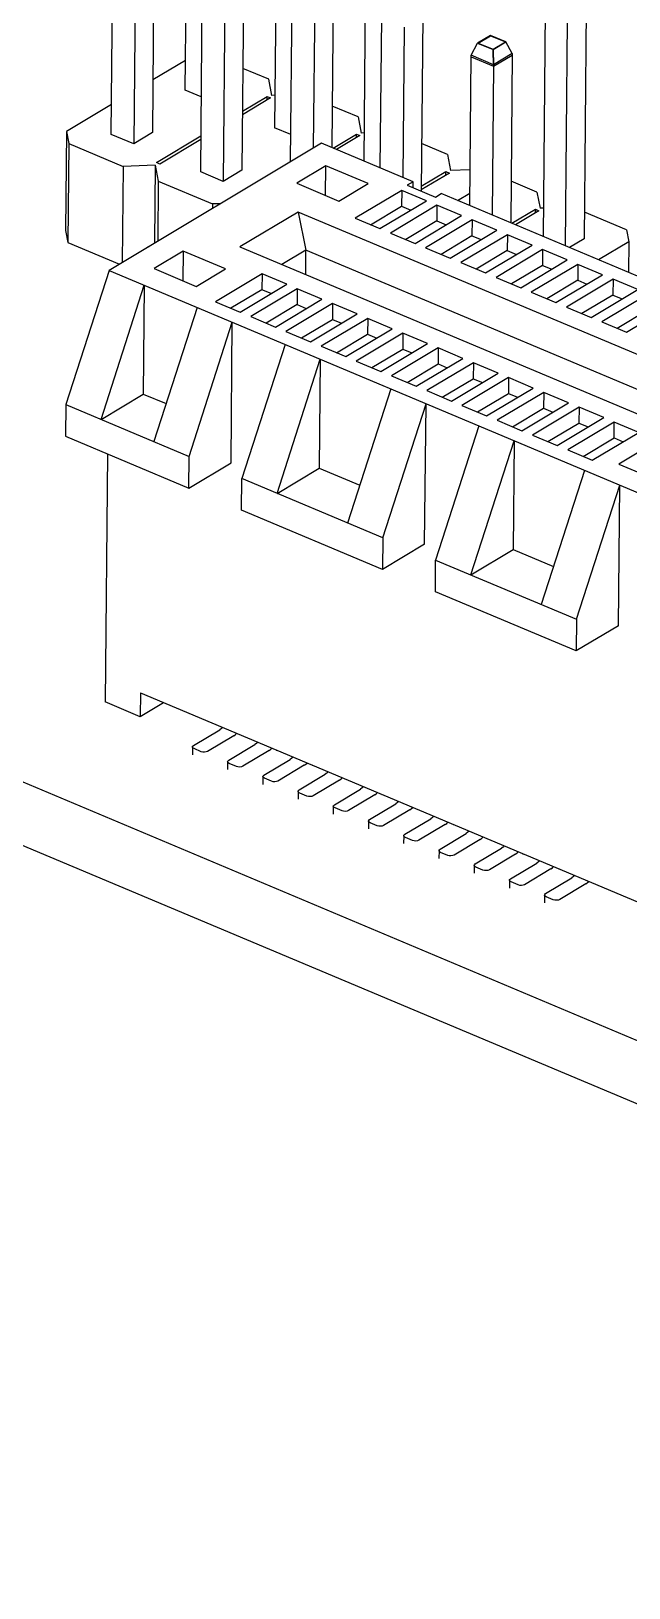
# Model space of a CAD drawing. Header units: millimetres. Extents: x 0 to 841, y 0 to 594.
# Drawn here: x 540.91 to 547.46, y 205.87 to 222.89 of the extents above; entities that cross this region are included whole.
import ezdxf

# ---------------------------------------------------------------- set-up
doc = ezdxf.new("R2010")
doc.units = ezdxf.units.MM
doc.header["$LTSCALE"] = 46.255
doc.layers.add('ASSEM_MEM', color=7, linetype='CONTINUOUS')

msp = doc.modelspace()

# ---------------------------------------------------------------- linework, layer by layer
at = {"layer": 'ASSEM_MEM', "color": 7, "linetype": 'CONTINUOUS'}
for p, q in [((542.6, 222.249), (542.623, 224.76)), ((541.791, 221.765), (541.814, 224.276)), ((542.265, 224.295), (542.241, 221.784)), ((543.602, 224.349), (543.579, 221.838)), ((542.061, 224.173), (542.037, 221.662)), ((544.558, 221.472), (544.581, 223.938)), ((542.77, 221.354), (542.793, 223.865)), ((543.04, 223.761), (543.016, 221.25)), ((543.243, 223.883), (543.22, 221.372)), ((543.753, 221.465), (543.772, 223.454)), ((544.222, 223.472), (544.205, 221.621)), ((544.019, 223.35), (544.002, 221.614)), ((546.539, 223.115), (546.516, 220.649)), ((546.989, 223.133), (546.966, 220.622)), ((544.735, 221.398), (544.751, 223.042)), ((544.997, 222.939), (544.982, 221.294)), ((545.201, 223.06), (545.183, 221.145)), ((546.762, 220.546), (546.785, 223.011)), ((545.73, 222.631), (545.801, 222.764)), ((545.941, 222.847), (545.801, 222.764)), ((545.801, 222.764), (545.971, 222.692)), ((545.808, 222.764), (545.942, 222.844)), ((545.808, 222.764), (545.97, 222.696)), ((546.111, 222.776), (545.941, 222.847)), ((545.942, 222.844), (546.104, 222.776)), ((545.97, 222.696), (546.104, 222.776)), ((545.971, 222.692), (546.111, 222.776)), ((546.105, 222.773), (546.104, 222.776)), ((546.18, 222.649), (546.111, 222.776)), ((542.603, 222.575), (542.247, 222.362)), ((545.714, 220.986), (545.73, 222.631)), ((545.729, 222.613), (545.976, 222.51)), ((545.976, 222.527), (545.73, 222.631)), ((545.976, 222.51), (545.97, 222.696)), ((545.971, 222.692), (545.976, 222.527)), ((546.18, 222.649), (545.976, 222.527)), ((545.976, 222.51), (546.18, 222.632)), ((546.18, 222.649), (546.163, 220.798)), ((543.514, 222.368), (543.231, 222.487)), ((545.976, 222.527), (545.961, 220.883)), ((542.777, 222.175), (542.6, 222.249)), ((543.547, 222.192), (543.514, 222.368)), ((541.794, 222.091), (541.302, 221.797)), ((543.226, 222.019), (543.496, 222.181)), ((543.534, 222.165), (543.226, 221.98)), ((543.496, 222.181), (543.534, 222.165)), ((543.496, 222.141), (543.496, 222.181)), ((543.582, 222.193), (543.547, 222.192)), ((544.493, 221.957), (544.209, 222.075)), ((544.493, 221.957), (544.526, 221.78)), ((541.302, 221.797), (541.292, 220.715)), ((541.302, 221.797), (541.327, 221.665)), ((542.037, 221.662), (541.791, 221.765)), ((542.241, 221.784), (542.037, 221.662)), ((542.286, 221.457), (542.773, 221.749)), ((542.773, 221.709), (542.324, 221.441)), ((543.756, 221.763), (543.579, 221.838)), ((544.218, 221.615), (544.475, 221.769)), ((544.513, 221.753), (544.256, 221.599)), ((544.474, 221.73), (544.475, 221.769)), ((544.475, 221.769), (544.513, 221.753)), ((544.561, 221.782), (544.526, 221.78)), ((541.327, 221.665), (541.317, 220.582)), ((541.327, 221.665), (541.921, 221.415)), ((544.092, 221.668), (541.767, 220.277)), ((545.094, 221.247), (544.092, 221.668)), ((545.471, 221.545), (545.188, 221.664)), ((545.471, 221.545), (545.505, 221.369)), ((541.921, 221.415), (541.911, 220.363)), ((542.273, 221.43), (541.921, 221.415)), ((542.273, 221.43), (542.265, 220.575)), ((542.273, 221.43), (542.306, 221.253)), ((542.324, 221.441), (542.286, 221.457)), ((543.22, 221.372), (543.016, 221.25)), ((544.139, 221.421), (543.821, 221.231)), ((544.136, 221.098), (544.139, 221.421)), ((544.602, 221.227), (544.139, 221.421)), ((545.718, 221.377), (545.505, 221.369)), ((542.306, 221.253), (542.3, 220.596)), ((542.306, 221.253), (542.9, 221.004)), ((543.016, 221.25), (542.77, 221.354)), ((543.821, 221.231), (544.283, 221.036)), ((544.283, 221.036), (544.602, 221.227)), ((545.094, 221.247), (545.031, 221.209)), ((545.031, 221.209), (545.339, 221.079)), ((545.094, 221.182), (545.094, 221.247)), ((545.184, 221.197), (545.454, 221.358)), ((545.492, 221.342), (545.184, 221.157)), ((545.453, 221.318), (545.454, 221.358)), ((545.454, 221.358), (545.492, 221.342)), ((546.45, 221.134), (546.167, 221.253)), ((544.97, 221.153), (544.461, 220.848)), ((544.73, 220.735), (545.24, 221.04)), ((544.97, 221.153), (544.969, 220.98)), ((545.24, 221.04), (544.97, 221.153)), ((545.339, 221.079), (545.403, 221.117)), ((559.123, 215.351), (545.403, 221.117)), ((545.582, 221.042), (545.716, 221.122)), ((546.45, 221.134), (546.484, 220.957)), ((542.9, 221.004), (542.899, 220.954)), ((542.988, 221.007), (542.9, 221.004)), ((543.837, 220.916), (543.2, 220.535)), ((550.706, 218.029), (543.837, 220.916)), ((543.837, 220.916), (543.922, 220.499)), ((544.63, 220.777), (544.969, 220.98)), ((545.356, 220.991), (544.846, 220.686)), ((544.969, 220.98), (545.069, 220.938)), ((545.116, 220.573), (545.625, 220.878)), ((545.356, 220.991), (545.354, 220.818)), ((545.625, 220.878), (545.356, 220.991)), ((546.175, 220.793), (546.433, 220.946)), ((546.471, 220.93), (546.214, 220.776)), ((546.433, 220.946), (546.432, 220.907)), ((546.433, 220.946), (546.471, 220.93)), ((546.519, 220.959), (546.484, 220.957)), ((547.429, 220.722), (546.969, 220.916)), ((541.292, 220.715), (541.317, 220.582)), ((544.461, 220.848), (544.73, 220.735)), ((544.846, 220.686), (545.116, 220.573)), ((545.354, 220.818), (545.015, 220.615)), ((545.741, 220.829), (545.231, 220.524)), ((545.354, 220.818), (545.455, 220.776)), ((545.501, 220.411), (546.011, 220.716)), ((545.741, 220.829), (545.739, 220.656)), ((546.011, 220.716), (545.741, 220.829)), ((547.429, 220.722), (547.454, 220.59)), ((541.317, 220.582), (541.881, 220.345)), ((542.194, 220.539), (542.206, 220.54)), ((542.194, 220.533), (542.194, 220.539)), ((543.2, 220.535), (549.298, 217.972)), ((545.231, 220.524), (545.501, 220.411)), ((545.739, 220.656), (545.401, 220.453)), ((546.126, 220.667), (545.617, 220.362)), ((545.739, 220.656), (545.84, 220.614)), ((545.887, 220.249), (546.396, 220.554)), ((546.126, 220.667), (546.125, 220.494)), ((546.396, 220.554), (546.126, 220.667)), ((546.966, 220.622), (546.807, 220.527)), ((547.454, 220.59), (547.125, 220.393)), ((547.454, 220.59), (547.451, 220.256)), ((542.578, 220.488), (542.26, 220.297)), ((542.578, 220.488), (542.575, 220.165)), ((543.041, 220.293), (542.578, 220.488)), ((543.922, 220.499), (543.659, 220.342)), ((548.347, 218.639), (543.922, 220.499)), ((543.922, 220.231), (543.922, 220.499)), ((545.617, 220.362), (545.887, 220.249)), ((546.125, 220.494), (545.786, 220.291)), ((546.512, 220.505), (546.002, 220.2)), ((546.125, 220.494), (546.226, 220.452)), ((546.272, 220.087), (546.782, 220.392)), ((546.897, 220.343), (546.388, 220.038)), ((546.512, 220.505), (546.51, 220.332)), ((546.782, 220.392), (546.512, 220.505)), ((546.897, 220.343), (546.896, 220.17)), ((547.167, 220.23), (546.897, 220.343)), ((541.767, 220.277), (541.294, 218.81)), ((541.767, 220.277), (556.797, 213.96)), ((542.26, 220.297), (542.722, 220.103)), ((542.722, 220.103), (543.041, 220.293)), ((543.441, 220.239), (542.932, 219.934)), ((543.441, 220.239), (543.44, 220.065)), ((543.711, 220.125), (543.441, 220.239)), ((546.002, 220.2), (546.272, 220.087)), ((546.51, 220.332), (546.171, 220.129)), ((546.51, 220.332), (546.611, 220.29)), ((546.657, 219.925), (547.167, 220.23)), ((547.283, 220.181), (546.773, 219.876)), ((547.283, 220.181), (547.281, 220.008)), ((547.552, 220.068), (547.283, 220.181)), ((541.68, 218.648), (542.153, 220.115)), ((542.153, 220.115), (542.141, 218.925)), ((543.44, 220.065), (543.101, 219.863)), ((543.202, 219.82), (543.711, 220.125)), ((543.827, 220.077), (543.317, 219.772)), ((543.54, 220.023), (543.44, 220.065)), ((543.827, 220.077), (543.825, 219.903)), ((544.097, 219.963), (543.827, 220.077)), ((546.388, 220.038), (546.657, 219.925)), ((546.896, 220.17), (546.557, 219.967)), ((546.896, 220.17), (546.996, 220.128)), ((547.281, 220.008), (546.942, 219.805)), ((547.043, 219.763), (547.552, 220.068)), ((547.668, 220.019), (547.158, 219.714)), ((547.281, 220.008), (547.382, 219.966)), ((542.731, 219.872), (542.258, 218.405)), ((542.932, 219.934), (543.202, 219.82)), ((543.825, 219.903), (543.486, 219.701)), ((543.587, 219.658), (544.097, 219.963)), ((544.212, 219.915), (543.703, 219.61)), ((543.825, 219.903), (543.926, 219.861)), ((544.212, 219.915), (544.211, 219.741)), ((544.482, 219.801), (544.212, 219.915)), ((546.773, 219.876), (547.043, 219.763)), ((547.666, 219.846), (547.328, 219.643)), ((547.428, 219.601), (547.938, 219.906)), ((542.643, 218.243), (543.116, 219.71)), ((543.102, 218.173), (543.116, 219.71)), ((543.317, 219.772), (543.587, 219.658)), ((543.872, 219.539), (544.211, 219.741)), ((543.972, 219.496), (544.482, 219.801)), ((544.598, 219.753), (544.088, 219.448)), ((544.211, 219.741), (544.311, 219.699)), ((544.598, 219.753), (544.596, 219.579)), ((544.867, 219.639), (544.598, 219.753)), ((547.158, 219.714), (547.428, 219.601)), ((543.703, 219.61), (543.972, 219.496)), ((544.257, 219.377), (544.596, 219.579)), ((544.358, 219.334), (544.867, 219.639)), ((544.983, 219.591), (544.473, 219.286)), ((544.596, 219.579), (544.697, 219.537)), ((544.983, 219.591), (544.981, 219.417)), ((545.253, 219.477), (544.983, 219.591)), ((543.694, 219.467), (543.221, 218)), ((544.088, 219.448), (544.358, 219.334)), ((544.642, 219.215), (544.981, 219.417)), ((544.743, 219.172), (545.253, 219.477)), ((545.368, 219.429), (544.859, 219.124)), ((544.981, 219.417), (545.082, 219.375)), ((545.368, 219.429), (545.367, 219.255)), ((545.638, 219.315), (545.368, 219.429)), ((543.607, 217.838), (544.079, 219.305)), ((544.079, 219.305), (544.068, 218.115)), ((544.473, 219.286), (544.743, 219.172)), ((545.028, 219.053), (545.367, 219.255)), ((545.128, 219.01), (545.638, 219.315)), ((545.754, 219.267), (545.244, 218.962)), ((545.367, 219.255), (545.467, 219.213)), ((545.514, 218.848), (546.024, 219.153)), ((545.754, 219.267), (545.752, 219.093)), ((546.024, 219.153), (545.754, 219.267)), ((544.85, 218.981), (544.377, 217.514)), ((544.859, 219.124), (545.128, 219.01)), ((545.413, 218.891), (545.752, 219.093)), ((546.139, 219.105), (545.629, 218.8)), ((545.752, 219.093), (545.853, 219.051)), ((545.899, 218.686), (546.409, 218.991)), ((546.139, 219.105), (546.138, 218.931)), ((546.409, 218.991), (546.139, 219.105)), ((541.294, 218.81), (541.291, 218.464)), ((541.294, 218.81), (542.643, 218.243)), ((541.68, 218.648), (542.141, 218.925)), ((542.141, 218.925), (542.391, 218.82)), ((544.763, 217.352), (545.236, 218.819)), ((545.221, 217.282), (545.236, 218.819)), ((545.244, 218.962), (545.514, 218.848)), ((545.799, 218.729), (546.138, 218.931)), ((546.525, 218.943), (546.015, 218.638)), ((546.138, 218.931), (546.238, 218.889)), ((546.285, 218.524), (546.794, 218.829)), ((546.525, 218.943), (546.523, 218.769)), ((546.794, 218.829), (546.525, 218.943)), ((545.629, 218.8), (545.899, 218.686)), ((546.184, 218.567), (546.523, 218.769)), ((546.91, 218.781), (546.4, 218.476)), ((546.523, 218.769), (546.624, 218.727)), ((546.67, 218.362), (547.18, 218.667)), ((546.91, 218.781), (546.908, 218.608)), ((547.18, 218.667), (546.91, 218.781)), ((545.814, 218.576), (545.341, 217.109)), ((546.015, 218.638), (546.285, 218.524)), ((546.4, 218.476), (546.67, 218.362)), ((546.569, 218.405), (546.908, 218.608)), ((547.295, 218.619), (546.786, 218.314)), ((546.908, 218.608), (547.009, 218.565)), ((547.055, 218.201), (547.565, 218.505)), ((547.294, 218.446), (547.295, 218.619)), ((547.565, 218.505), (547.295, 218.619)), ((541.291, 218.464), (542.64, 217.897)), ((545.726, 216.947), (546.199, 218.414)), ((546.199, 218.414), (546.188, 217.224)), ((546.786, 218.314), (547.055, 218.201)), ((546.955, 218.243), (547.294, 218.446)), ((547.294, 218.446), (547.394, 218.403)), ((547.729, 218.388), (547.347, 218.159)), ((541.749, 218.272), (541.723, 215.558)), ((542.64, 217.897), (542.643, 218.243)), ((542.64, 217.897), (543.102, 218.173)), ((547.347, 218.159), (547.81, 217.965)), ((543.218, 217.654), (543.221, 218)), ((544.763, 217.352), (543.221, 218)), ((543.607, 217.838), (544.068, 218.115)), ((544.068, 218.115), (544.511, 217.929)), ((546.97, 218.09), (546.497, 216.624)), ((546.882, 216.462), (547.355, 217.928)), ((547.341, 216.391), (547.355, 217.928)), ((544.76, 217.006), (543.218, 217.654)), ((544.763, 217.352), (544.76, 217.006)), ((545.221, 217.282), (544.76, 217.006)), ((545.338, 216.763), (545.341, 217.109)), ((545.341, 217.109), (546.882, 216.462)), ((545.726, 216.947), (546.188, 217.224)), ((546.188, 217.224), (546.631, 217.038)), ((535.098, 217.088), (560.148, 206.559)), ((546.879, 216.115), (545.338, 216.763)), ((546.882, 216.462), (546.879, 216.115)), ((535.092, 216.395), (560.142, 205.867)), ((547.341, 216.391), (546.879, 216.115)), ((542.111, 215.656), (542.109, 215.396)), ((542.111, 215.656), (556.371, 209.662)), ((542.109, 215.396), (541.723, 215.558)), ((542.364, 215.548), (542.109, 215.396)), ((542.691, 215.081), (542.978, 215.252)), ((542.68, 215.065), (542.679, 214.979)), ((543.132, 215.188), (542.846, 215.016)), ((543.077, 214.919), (543.363, 215.09)), ((543.217, 215.186), (543.22, 215.19)), ((542.775, 215.013), (542.698, 215.046)), ((543.065, 214.903), (543.065, 214.817)), ((543.518, 215.026), (543.231, 214.854)), ((543.462, 214.757), (543.749, 214.928)), ((543.603, 215.024), (543.605, 215.028)), ((543.161, 214.851), (543.083, 214.884)), ((543.451, 214.741), (543.45, 214.655)), ((543.903, 214.864), (543.616, 214.692)), ((543.848, 214.595), (544.134, 214.766)), ((543.988, 214.862), (543.991, 214.866)), ((543.546, 214.689), (543.469, 214.722)), ((543.836, 214.579), (543.835, 214.493)), ((543.931, 214.527), (543.854, 214.56)), ((544.288, 214.702), (544.002, 214.53)), ((544.233, 214.433), (544.52, 214.604)), ((544.374, 214.7), (544.376, 214.704)), ((544.221, 214.417), (544.221, 214.331)), ((544.317, 214.365), (544.24, 214.398)), ((544.674, 214.54), (544.387, 214.368)), ((544.618, 214.271), (544.905, 214.442)), ((544.759, 214.538), (544.761, 214.542)), ((544.607, 214.255), (544.606, 214.169)), ((544.702, 214.203), (544.625, 214.236)), ((545.059, 214.378), (544.772, 214.206)), ((545.004, 214.109), (545.29, 214.28)), ((545.144, 214.376), (545.147, 214.38)), ((545.445, 214.216), (545.158, 214.044)), ((545.53, 214.214), (545.532, 214.218)), ((544.992, 214.093), (544.991, 214.007)), ((545.087, 214.041), (545.01, 214.074)), ((545.389, 213.947), (545.676, 214.118)), ((545.83, 214.054), (545.543, 213.882)), ((545.915, 214.052), (545.918, 214.056)), ((545.378, 213.931), (545.377, 213.845)), ((545.473, 213.879), (545.396, 213.912)), ((545.775, 213.785), (546.061, 213.957)), ((546.215, 213.892), (545.929, 213.72)), ((546.3, 213.89), (546.303, 213.894)), ((545.763, 213.769), (545.762, 213.683)), ((545.858, 213.717), (545.781, 213.75)), ((546.16, 213.623), (546.447, 213.795)), ((546.601, 213.73), (546.314, 213.558)), ((546.686, 213.728), (546.688, 213.732)), ((546.148, 213.607), (546.148, 213.521)), ((546.244, 213.555), (546.167, 213.588)), ((546.545, 213.461), (546.832, 213.633)), ((546.986, 213.568), (546.699, 213.396)), ((547.071, 213.566), (547.074, 213.57)), ((546.534, 213.445), (546.533, 213.359)), ((546.629, 213.393), (546.552, 213.426))]:
    msp.add_line(p, q, dxfattribs=at)
for points in [[(543.009, 215.278), (542.996, 215.265), (542.978, 215.252)], [(542.68, 215.065), (542.682, 215.072), (542.691, 215.081)], [(542.698, 215.046), (542.686, 215.053), (542.68, 215.063), (542.68, 215.065)], [(543.132, 215.188), (543.15, 215.201), (543.163, 215.213)], [(543.394, 215.116), (543.381, 215.103), (543.363, 215.09)], [(542.846, 215.016), (542.83, 215.01), (542.812, 215.007), (542.792, 215.008), (542.775, 215.013)], [(543.065, 214.903), (543.067, 214.91), (543.077, 214.919)], [(543.083, 214.884), (543.071, 214.891), (543.066, 214.901), (543.065, 214.903)], [(543.518, 215.026), (543.536, 215.039), (543.549, 215.051)], [(543.78, 214.954), (543.767, 214.941), (543.749, 214.928)], [(543.231, 214.854), (543.216, 214.848), (543.197, 214.845), (543.178, 214.846), (543.161, 214.851)], [(543.451, 214.741), (543.453, 214.748), (543.462, 214.757)], [(543.469, 214.722), (543.456, 214.729), (543.451, 214.739), (543.451, 214.741)], [(543.903, 214.864), (543.921, 214.877), (543.934, 214.889)], [(544.165, 214.792), (544.152, 214.779), (544.134, 214.766)], [(544.288, 214.702), (544.306, 214.715), (544.319, 214.728)], [(543.616, 214.692), (543.601, 214.686), (543.583, 214.683), (543.563, 214.684), (543.546, 214.689)], [(543.836, 214.579), (543.838, 214.586), (543.848, 214.595)], [(543.854, 214.56), (543.842, 214.567), (543.836, 214.577), (543.836, 214.579)], [(544.551, 214.63), (544.538, 214.617), (544.52, 214.604)], [(544.674, 214.54), (544.692, 214.553), (544.705, 214.566)], [(544.002, 214.53), (543.986, 214.524), (543.968, 214.521), (543.949, 214.523), (543.931, 214.527)], [(544.221, 214.417), (544.224, 214.424), (544.233, 214.433)], [(544.24, 214.398), (544.227, 214.405), (544.222, 214.415), (544.221, 214.417)], [(544.936, 214.468), (544.923, 214.456), (544.905, 214.442)], [(545.059, 214.378), (545.077, 214.391), (545.09, 214.404)], [(544.387, 214.368), (544.372, 214.362), (544.353, 214.359), (544.334, 214.361), (544.317, 214.365)], [(544.607, 214.255), (544.609, 214.262), (544.618, 214.271)], [(544.625, 214.236), (544.613, 214.243), (544.607, 214.253), (544.607, 214.255)], [(545.321, 214.306), (545.308, 214.294), (545.29, 214.28)], [(545.445, 214.216), (545.463, 214.229), (545.475, 214.242)], [(544.772, 214.206), (544.757, 214.2), (544.739, 214.197), (544.719, 214.199), (544.702, 214.203)], [(544.992, 214.093), (544.994, 214.1), (545.004, 214.109)], [(545.01, 214.074), (544.998, 214.081), (544.992, 214.091), (544.992, 214.093)], [(545.158, 214.044), (545.143, 214.038), (545.124, 214.035), (545.105, 214.037), (545.087, 214.041)], [(545.707, 214.144), (545.694, 214.132), (545.676, 214.118)], [(545.83, 214.054), (545.848, 214.067), (545.861, 214.08)], [(545.378, 213.931), (545.38, 213.938), (545.389, 213.947)], [(545.396, 213.912), (545.383, 213.919), (545.378, 213.929), (545.378, 213.931)], [(545.543, 213.882), (545.528, 213.876), (545.509, 213.873), (545.49, 213.875), (545.473, 213.879)], [(546.092, 213.982), (546.079, 213.97), (546.061, 213.957)], [(546.215, 213.892), (546.233, 213.905), (546.246, 213.918)], [(545.763, 213.769), (545.765, 213.776), (545.775, 213.785)], [(545.781, 213.75), (545.769, 213.758), (545.763, 213.767), (545.763, 213.769)], [(545.929, 213.72), (545.913, 213.714), (545.895, 213.712), (545.876, 213.713), (545.858, 213.717)], [(546.478, 213.82), (546.465, 213.808), (546.447, 213.795)], [(546.601, 213.73), (546.619, 213.743), (546.632, 213.756)], [(546.148, 213.607), (546.151, 213.614), (546.16, 213.623)], [(546.167, 213.588), (546.154, 213.596), (546.149, 213.605), (546.148, 213.607)], [(546.314, 213.558), (546.299, 213.552), (546.28, 213.55), (546.261, 213.551), (546.244, 213.555)], [(546.863, 213.658), (546.85, 213.646), (546.832, 213.633)], [(546.986, 213.568), (547.004, 213.581), (547.017, 213.594)], [(546.534, 213.445), (546.536, 213.452), (546.545, 213.461)], [(546.552, 213.426), (546.54, 213.434), (546.534, 213.443), (546.534, 213.445)], [(546.699, 213.396), (546.684, 213.39), (546.666, 213.388), (546.646, 213.389), (546.629, 213.393)]]:
    msp.add_lwpolyline(points, dxfattribs=at)

doc.saveas('drawing.dxf')
